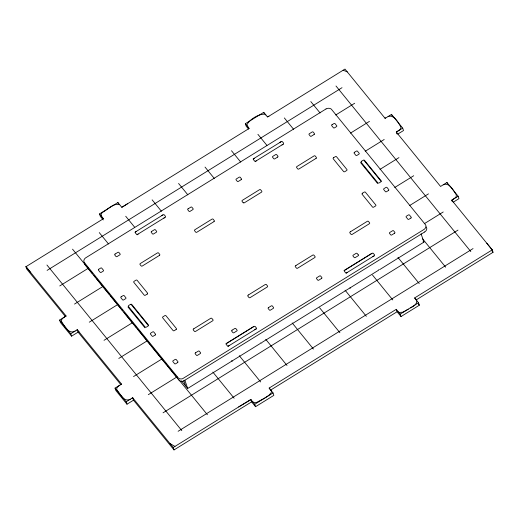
<?xml version="1.0" encoding="UTF-8"?>
<svg xmlns="http://www.w3.org/2000/svg" width="519" height="519" viewBox="0 0 519 519"><rect width="100%" height="100%" fill="white"/><g stroke="black" fill="none" stroke-linecap="round" stroke-linejoin="round"><path stroke-width="0.78" d="M397.762 134.11L403.523 130.541L402.705 128.128L391.514 114.388L385.111 118.358L344.979 69.079L267.557 117.041L263.723 112.331L245.331 123.723L249.165 128.433L121.816 207.315L117.91 202.527L99.505 213.925L103.404 218.72L25.95 266.701L66.121 316.026C64.187 317.265 61.274 318.504 61.352 321.203C64.187 325.66 68.592 334.813 75.151 331.044M77.279 329.727L78.097 332.141L71.59 336.169L70.766 333.756L77.279 329.727L121.556 384.092L120.33 384.839M119.61 385.28L117.437 387.142A3.62 2.855 -18.8 0 0 117.184 390.307C120.298 394.2 124.06 402.536 130.275 399.26M410.302 307.91C414.298 306.411 419.981 301.565 414.616 297.964L492.226 249.886L451.751 200.185L455.967 197.285L456.376 194.962C453.541 190.901 449.473 181.819 443.245 184.79M136.049 231.474L135.524 231.798A1.784 1.051 -39.2 0 0 135.005 232.253M138.158 234.063L137.632 234.387A1.784 1.051 -39.2 0 0 137.113 234.841M256.243 160.909L255.718 161.24A1.784 1.051 -39.2 0 0 255.205 161.688M229.054 345.673L228.529 346.004A1.784 1.051 -39.2 0 0 228.016 346.452M254.297 158.327L253.778 158.652A0.973 0.766 -18.8 0 0 253.525 159.729L254.563 161.007A0.973 0.766 -18.8 0 0 255.861 161.098L283.173 144.178A0.973 0.766 -18.8 0 0 283.536 143.082L282.485 141.791A0.973 0.766 -18.8 0 0 281.253 141.629L253.609 158.652A1.784 1.051 -39.2 0 0 253.097 159.099M121.816 207.315L127.732 203.63M47.086 270.393L342.015 87.698M59.75 285.95L88.515 268.128M335.709 115.004L354.685 103.255M74.515 304.069L103.275 286.254M350.468 133.13L369.444 121.375M71.59 336.169L60.431 322.468L59.607 320.054L66.121 316.026M89.268 322.189L118.027 304.374M365.227 151.25L384.196 139.494M396.918 133.908L396.302 132.098L402.705 128.128M104.027 340.315L132.786 322.5M379.986 169.369L398.955 157.62M118.786 358.434L147.545 340.62M394.745 187.489L413.714 175.74M133.545 376.554L162.304 358.739M409.504 205.615L428.473 193.859M127.006 404.204L126.182 401.797L132.689 397.768L133.513 400.175L127.006 404.204L115.86 390.528L115.043 388.115L121.543 384.086M396.302 132.098L440.566 186.451L446.963 182.487L458.154 196.221L458.971 198.634L453.21 202.202M458.154 196.221L451.751 200.185L452.166 201.391M148.298 394.674L177.063 376.859M424.257 223.734L443.232 211.979M424.646 231.98L183.356 381.167A4.483 3.536 -18.8 0 1 180.171 381.011A4.45 3.51 -18.8 0 1 178.958 380.174L85.045 264.813A4.457 3.51 -18.8 0 1 84.72 262.822M181.527 380.92L187.677 388.471L231.98 361.029L232.162 361.568M421.078 233.797L423.919 242.126L379.642 269.646M163.063 412.8L457.992 230.105M178.114 431.283L473.043 248.588M250.787 399.448L251.605 401.862L174.021 449.921L173.203 447.508L250.787 399.448L254.725 404.288L255.543 406.701L273.857 395.355L273.033 392.941L269.218 388.03M414.61 297.971L418.528 302.785L419.352 305.191L401.012 316.558L400.188 314.144L396.269 309.33L269.095 388.108L271.126 390.71L271.482 391.573L271.1 392.922L268.667 395.491L264.482 398.242L256.224 402.601L253.81 402.53L252.39 401.421M270.607 390.093L397.087 311.744L396.269 309.33M416.115 299.956L493.05 252.299L492.226 249.886M254.725 404.288L273.033 392.941M400.188 314.144L418.528 302.785M326.023 108.951L85.583 257.898A4.457 3.51 -18.8 0 0 84.448 259.085A4.489 3.542 -18.8 0 0 83.896 260.415A4.457 3.51 -18.8 0 0 84.227 262.4L178.14 377.761A4.45 3.51 -18.8 0 0 179.353 378.598A4.483 3.536 -18.8 0 0 182.532 378.753L423.828 229.567A4.45 3.51 -18.8 0 0 425.093 228.451A4.483 3.536 -18.8 0 0 425.924 226.466A4.45 3.51 -18.8 0 0 425.346 224.519L331.375 109.204A4.476 3.523 -18.8 0 0 328.488 108.283A4.45 3.51 -18.8 0 0 326.023 108.951M130.503 304.387L128.79 305.444A0.973 0.766 -18.8 0 0 128.433 306.515L145.145 327.041A0.973 0.766 -18.8 0 0 146.416 327.08L148.142 326.003A0.973 0.766 -18.8 0 0 148.408 324.907L131.794 304.504A0.973 0.766 -18.8 0 0 130.503 304.387M347.25 272.456L346.724 272.78A0.973 0.766 -18.8 0 1 345.479 272.637L344.434 271.353A0.973 0.766 -18.8 0 1 344.765 270.256L372.078 253.343A0.973 0.766 -18.8 0 1 373.382 253.402L374.433 254.693A0.973 0.766 -18.8 0 1 374.199 255.757L346.621 272.851A1.784 1.051 -39.2 0 0 346.102 273.305M279.884 142.375L280.409 142.05A1.784 1.051 -39.2 0 1 281 141.817M161.792 215.521L162.317 215.203A1.784 1.051 -39.2 0 1 162.908 214.97M281.992 144.963L282.518 144.639A1.784 1.051 -39.2 0 1 283.108 144.405M163.9 218.11L164.426 217.792A1.784 1.051 -39.2 0 1 165.016 217.558M372.889 256.574L373.414 256.256A1.784 1.051 -39.2 0 1 374.004 256.023M254.797 329.727L255.329 329.403A1.784 1.051 -39.2 0 1 255.912 329.169M408.284 309.162L402.965 312.159L399.539 312.432A2.88 2.271 -18.8 0 1 398.683 312.107L398.43 311.925M248.984 128.517L246.772 125.034C249.25 119.597 258.91 113.505 265.183 114.238L265.884 114.991M238.649 406.948L250.949 399.649M388.108 116.503C394.362 114.271 398.371 122.919 400.992 127.213L400.35 129.367L396.38 132.034L396.886 132.812M267.324 116.756L268.939 116.178M132.008 398.183L132.819 397.93M384.884 118.073L385.747 117.962M343.137 70.221L347.276 71.894M169.947 443.511L174.935 446.418M119.675 204.687C113.265 202.799 107.816 209.605 102.626 212.336C99.771 214.1 101.432 217.072 103.385 218.713M76.89 329.967L79.011 331.855M364.085 160.475L381.056 181.319M360.614 162.622L377.592 183.467M131.417 304.802L148.395 325.647M127.953 306.95L144.931 327.794M492.038 251.06L493.05 252.299M335.981 85.998L470.83 251.579M310.81 101.588L320.067 112.954M422.388 238.597L445.659 267.168M423.076 241.095L423.919 242.126M284.354 117.949L293.624 129.335M397.95 257.437L419.216 283.549M418.372 303.991L419.352 305.191M358.311 254.907L357.15 253.48A0.83 0.655 -18.8 0 0 356.047 253.382L353.303 255.082A0.83 0.655 -18.8 0 0 352.991 255.997L354.23 257.515A0.83 0.655 -18.8 0 0 355.32 257.541L358.078 255.835A0.83 0.655 -18.8 0 0 358.311 254.907M257.911 134.33L266.909 145.378M372.512 275.044L392.773 299.93M248.549 129.075L246.155 126.136L245.331 123.723M397.087 311.744L401.012 316.558M231.487 150.731L240.732 162.084M345.064 290.199L366.336 316.311M243.158 202.663L242.088 201.34A0.928 0.727 -18.8 0 1 242.399 200.295L259.422 189.753A0.928 0.727 -18.8 0 1 260.655 189.818L261.738 191.148A0.928 0.727 -18.8 0 1 261.518 192.16L244.352 202.799A0.928 0.727 -18.8 0 1 243.158 202.663M205.024 167.086L214.295 178.465M319.626 307.806L339.893 332.692M178.581 183.467L187.852 194.846M292.184 322.954L313.45 349.066M152.138 199.847L161.409 211.227M265.741 339.335L287.007 365.447M125.715 216.248L134.706 227.29M239.298 355.716L260.668 381.958M251.605 401.862L255.543 406.701M103.255 219.933L100.323 216.339L99.505 213.925M99.259 232.603L108.523 243.982M212.855 372.091L234.121 398.209M72.537 249.159L92.531 273.714M94.036 275.557L95.535 277.406M96.534 278.632L109.048 294.001M110.553 295.843L120.564 308.13M121.563 309.363L122.562 310.589M124.067 312.438L134.077 324.732M135.076 325.958L136.581 327.8M137.58 329.033L150.095 344.395M151.094 345.622L152.093 346.854M153.099 348.08L163.608 360.99M164.607 362.217L166.112 364.066M167.112 365.292L177.621 378.195M178.62 379.428L207.399 414.759M46.937 265.014L181.806 430.614M132.689 397.768L173.203 447.508M65.413 316.564L26.774 269.114L25.95 266.701M78.097 332.141L120.843 384.624M133.513 400.175L174.021 449.921M59.607 320.054L70.766 333.756M115.043 388.115L126.182 401.797M486.79 243.21L492.213 249.899M26.021 266.63L30.738 272.579M446.963 182.487L447.378 183.694M391.514 114.388L391.923 115.594M350.247 288.415L350.066 287.876L261.524 342.722L261.706 343.26M263.723 112.331L264.132 113.538M184.842 380.142L187.677 388.471M183.765 380.583L185.568 385.883M117.91 202.527L118.319 203.733M231.721 360.562A0.973 0.766 -18.8 0 0 232.746 360.543L260.22 343.526A0.973 0.766 -18.8 0 0 260.622 342.838M378.747 269.646A0.973 0.766 -18.8 0 1 378.37 270.341L350.896 287.364A0.973 0.766 -18.8 0 1 350.014 287.461M426.17 226.933A4.45 3.51 -18.8 0 1 426.748 228.873A4.483 3.536 -18.8 0 1 425.911 230.877A4.45 3.51 -18.8 0 1 424.652 231.961M343.993 270.717A1.784 1.051 -39.2 0 1 344.512 270.263L371.306 253.668A1.784 1.051 -39.2 0 1 371.896 253.434M225.908 343.863A1.784 1.051 -39.2 0 1 226.42 343.416L253.22 326.814A1.784 1.051 -39.2 0 1 253.804 326.581M98.759 269.244L98.668 269.309A0.83 0.655 -18.8 0 0 98.474 270.224L100.154 272.28A0.83 0.655 -18.8 0 0 101.25 272.345L103.158 271.158A0.83 0.655 -18.8 0 0 103.443 270.224L101.769 268.167A0.83 0.655 -18.8 0 0 100.705 268.044L98.759 269.244M121.193 296.797L121.102 296.855A0.83 0.655 -18.8 0 0 120.914 297.77L122.588 299.833A0.83 0.655 -18.8 0 0 123.684 299.891L125.598 298.71A0.83 0.655 -18.8 0 0 125.877 297.77L124.21 295.72A0.83 0.655 -18.8 0 0 123.139 295.596L121.193 296.797M388.504 190.467L386.473 191.725A0.83 0.655 -18.8 0 1 385.403 191.602L383.729 189.552A0.83 0.655 -18.8 0 1 384.015 188.611L385.922 187.43A0.83 0.655 -18.8 0 1 387.018 187.489L388.699 189.545A0.83 0.655 -18.8 0 1 388.504 190.467M410.944 218.012L408.907 219.278A0.83 0.655 -18.8 0 1 407.837 219.154L406.169 217.098A0.83 0.655 -18.8 0 1 406.448 216.163L408.362 214.976A0.83 0.655 -18.8 0 1 409.459 215.041L411.139 217.098A0.83 0.655 -18.8 0 1 410.944 218.012M332.043 124.735L331.959 124.794A0.83 0.655 -18.8 0 0 331.745 125.715L333.412 127.765A0.83 0.655 -18.8 0 0 334.521 127.843L336.435 126.655A0.83 0.655 -18.8 0 0 336.727 125.734L335.053 123.678A0.83 0.655 -18.8 0 0 333.996 123.535L332.043 124.735M354.477 152.288L354.393 152.339A0.83 0.655 -18.8 0 0 354.179 153.261L355.852 155.317A0.83 0.655 -18.8 0 0 356.955 155.389L358.869 154.208A0.83 0.655 -18.8 0 0 359.161 153.287L357.487 151.224A0.83 0.655 -18.8 0 0 356.43 151.081L354.477 152.288M155.213 334.982L153.176 336.241A0.83 0.655 -18.8 0 1 152.119 336.098L150.445 334.035A0.83 0.655 -18.8 0 1 150.737 333.114L152.651 331.926A0.83 0.655 -18.8 0 1 153.76 332.004L155.428 334.054A0.83 0.655 -18.8 0 1 155.213 334.982M177.654 362.528L175.617 363.787A0.83 0.655 -18.8 0 1 174.559 363.644L172.885 361.587A0.83 0.655 -18.8 0 1 173.177 360.666L175.085 359.479A0.83 0.655 -18.8 0 1 176.194 359.557L177.868 361.607A0.83 0.655 -18.8 0 1 177.654 362.528M316.077 158.366L298.905 169.006A0.928 0.727 -18.8 0 1 297.718 168.87L296.641 167.546A0.928 0.727 -18.8 0 1 296.959 166.502L313.976 155.96A0.928 0.727 -18.8 0 1 315.215 156.024L316.298 157.348A0.928 0.727 -18.8 0 1 316.077 158.366M193.795 328.787L193.535 328.955A0.928 0.727 -18.8 0 0 193.315 329.967L194.398 331.297A0.928 0.727 -18.8 0 0 195.631 331.362L212.654 320.82A0.928 0.727 -18.8 0 0 212.972 319.775L211.895 318.452A0.928 0.727 -18.8 0 0 210.701 318.316L193.795 328.787M248.354 294.993L248.088 295.155A0.928 0.727 -18.8 0 0 247.868 296.174L248.951 297.504A0.928 0.727 -18.8 0 0 250.19 297.569L267.207 287.026A0.928 0.727 -18.8 0 0 267.525 285.982L266.448 284.659A0.928 0.727 -18.8 0 0 265.261 284.522L248.354 294.993M136.01 231.597L135.634 231.837A0.973 0.766 -18.8 0 0 135.401 232.901L136.452 234.192A0.973 0.766 -18.8 0 0 137.756 234.257L165.068 217.338A0.973 0.766 -18.8 0 0 165.399 216.241L164.354 214.957A0.973 0.766 -18.8 0 0 163.109 214.814L136.01 231.597M333.587 157.737L333.509 157.789A0.928 0.727 -18.8 0 0 333.25 158.833L343.604 171.549A0.928 0.727 -18.8 0 0 344.83 171.659L346.601 170.563A0.928 0.727 -18.8 0 0 346.939 169.544L336.494 156.719A0.928 0.727 -18.8 0 0 335.287 156.686L333.587 157.737M176.103 329.533L174.326 330.635A0.928 0.727 -18.8 0 1 173.112 330.603L162.668 317.777A0.928 0.727 -18.8 0 1 163.011 316.759L164.776 315.662A0.928 0.727 -18.8 0 1 166.002 315.773L176.363 328.488A0.928 0.727 -18.8 0 1 176.103 329.533M115.127 254.038L115.03 254.096A0.83 0.655 -18.8 0 0 114.79 255.024L115.958 256.457A0.83 0.655 -18.8 0 0 117.054 256.555L119.805 254.855A0.83 0.655 -18.8 0 0 120.11 253.94L118.87 252.416A0.83 0.655 -18.8 0 0 117.781 252.39L115.127 254.038M151.632 231.422L151.535 231.487A0.83 0.655 -18.8 0 0 151.295 232.415L152.463 233.842A0.83 0.655 -18.8 0 0 153.559 233.939L156.31 232.24A0.83 0.655 -18.8 0 0 156.615 231.325L155.376 229.807A0.83 0.655 -18.8 0 0 154.292 229.781L151.632 231.422M188.118 208.82L188.014 208.885A0.83 0.655 -18.8 0 0 187.781 209.812L188.942 211.239A0.83 0.655 -18.8 0 0 190.045 211.343L192.789 209.637A0.83 0.655 -18.8 0 0 193.1 208.722L191.861 207.204A0.83 0.655 -18.8 0 0 190.771 207.178L188.118 208.82M321.592 278.437L318.835 280.143A0.83 0.655 -18.8 0 1 317.745 280.117L316.506 278.593A0.83 0.655 -18.8 0 1 316.817 277.684L319.568 275.978A0.83 0.655 -18.8 0 1 320.664 276.082L321.832 277.509A0.83 0.655 -18.8 0 1 321.592 278.437M394.583 233.226L391.826 234.932A0.83 0.655 -18.8 0 1 390.736 234.906L389.497 233.381A0.83 0.655 -18.8 0 1 389.808 232.467L392.552 230.767A0.83 0.655 -18.8 0 1 393.655 230.864L394.816 232.291A0.83 0.655 -18.8 0 1 394.583 233.226M159.456 255.387L142.284 266.02A0.928 0.727 -18.8 0 1 141.11 265.871L140.026 264.541A0.928 0.727 -18.8 0 1 140.37 263.503L157.387 252.961A0.928 0.727 -18.8 0 1 158.626 253.045L159.696 254.362A0.928 0.727 -18.8 0 1 159.456 255.387M214.01 221.594L196.844 232.227A0.928 0.727 -18.8 0 1 195.669 232.077L194.586 230.741A0.928 0.727 -18.8 0 1 194.923 229.709L211.947 219.161A0.928 0.727 -18.8 0 1 213.179 219.245L214.256 220.569A0.928 0.727 -18.8 0 1 214.01 221.594M295.94 265.514L295.596 265.728A0.928 0.727 -18.8 0 0 295.356 266.753L296.433 268.076A0.928 0.727 -18.8 0 0 297.666 268.161L314.689 257.612A0.928 0.727 -18.8 0 0 315.027 256.574L313.943 255.244A0.928 0.727 -18.8 0 0 312.769 255.095L295.94 265.514M350.5 231.721L350.156 231.935A0.928 0.727 -18.8 0 0 349.91 232.96L350.987 234.277A0.928 0.727 -18.8 0 0 352.219 234.361L369.243 223.819A0.928 0.727 -18.8 0 0 369.58 222.781L368.496 221.451A0.928 0.727 -18.8 0 0 367.322 221.302L350.5 231.721M256.055 328.949L228.581 345.965A0.973 0.766 -18.8 0 1 227.348 345.803L226.297 344.512A0.973 0.766 -18.8 0 1 226.66 343.422L253.973 326.503A0.973 0.766 -18.8 0 1 255.27 326.587L256.308 327.872A0.973 0.766 -18.8 0 1 256.055 328.949M241.147 179.684L238.396 181.391A0.83 0.655 -18.8 0 1 237.306 181.345L236.067 179.821A0.83 0.655 -18.8 0 1 236.398 178.912L239.155 177.206A0.83 0.655 -18.8 0 1 240.239 177.323L241.4 178.75A0.83 0.655 -18.8 0 1 241.147 179.684M277.626 157.088L274.882 158.788A0.83 0.655 -18.8 0 1 273.792 158.743L272.553 157.225A0.83 0.655 -18.8 0 1 272.884 156.316L275.634 154.61A0.83 0.655 -18.8 0 1 276.718 154.72L277.886 156.148A0.83 0.655 -18.8 0 1 277.626 157.088M314.131 134.473L311.387 136.173A0.83 0.655 -18.8 0 1 310.297 136.127L309.058 134.609A0.83 0.655 -18.8 0 1 309.389 133.701L312.14 131.995A0.83 0.655 -18.8 0 1 313.223 132.105L314.391 133.532A0.83 0.655 -18.8 0 1 314.131 134.473M147.201 294.078L145.437 295.175A0.928 0.727 -18.8 0 1 144.217 295.123L133.779 282.297A0.928 0.727 -18.8 0 1 134.136 281.292L135.913 280.189A0.928 0.727 -18.8 0 1 137.133 280.318L147.487 293.034A0.928 0.727 -18.8 0 1 147.201 294.078M361.561 161.253L361.49 161.299A0.973 0.766 -18.8 0 0 361.192 162.402L377.806 182.805A0.973 0.766 -18.8 0 0 379.084 182.948L380.816 181.877A0.973 0.766 -18.8 0 0 381.193 180.82L364.474 160.293A0.973 0.766 -18.8 0 0 363.203 160.241L361.561 161.253M362.483 193.191L362.411 193.237A0.928 0.727 -18.8 0 0 362.126 194.288L372.48 207.003A0.928 0.727 -18.8 0 0 373.693 207.133L375.477 206.03A0.928 0.727 -18.8 0 0 375.834 205.024L365.389 192.199A0.928 0.727 -18.8 0 0 364.176 192.147L362.483 193.191M195.579 352.784L195.475 352.849A0.83 0.655 -18.8 0 0 195.222 353.789L196.383 355.217A0.83 0.655 -18.8 0 0 197.467 355.327L200.224 353.621A0.83 0.655 -18.8 0 0 200.555 352.712L199.367 351.253A0.83 0.655 -18.8 0 0 198.226 351.149L195.579 352.784M232.09 330.168L231.98 330.233A0.83 0.655 -18.8 0 0 231.727 331.174L232.888 332.601A0.83 0.655 -18.8 0 0 233.972 332.711L236.729 331.005A0.83 0.655 -18.8 0 0 237.06 330.097L235.821 328.579A0.83 0.655 -18.8 0 0 234.731 328.533L232.09 330.168M268.57 307.566L268.466 307.637A0.83 0.655 -18.8 0 0 268.213 308.571L269.374 309.999A0.83 0.655 -18.8 0 0 270.457 310.109L273.215 308.409A0.83 0.655 -18.8 0 0 273.539 307.501L272.306 305.976A0.83 0.655 -18.8 0 0 271.21 305.931L268.57 307.566"/></g></svg>
